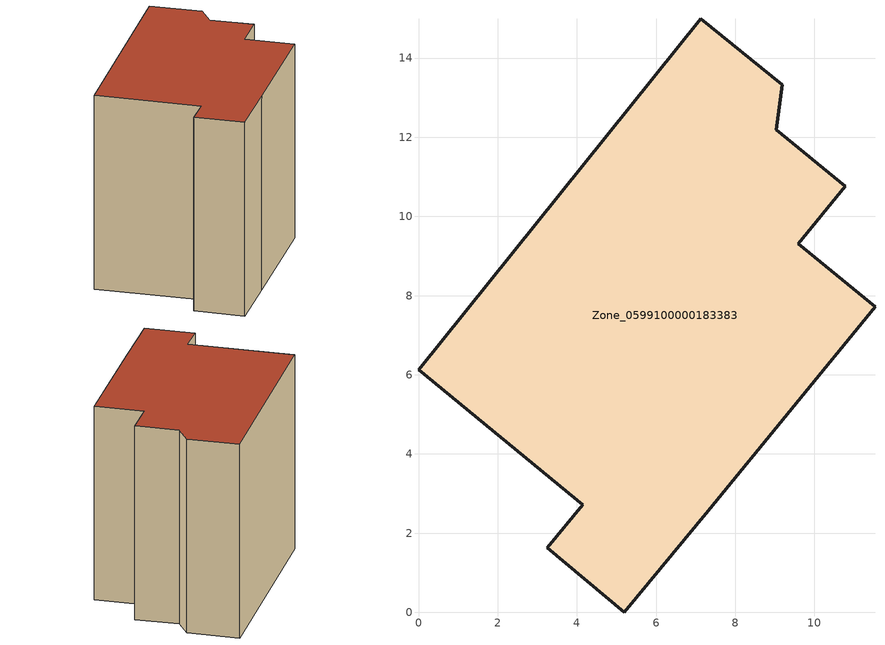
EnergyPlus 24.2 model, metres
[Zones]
Zone_0599100000183383
 floor ground (C_G): 0,6.12 7.13,14.99 9.19,13.32 9.04,12.18 10.78,10.76 9.59,9.31 11.53,7.72 7.32,2.57 5.2,0 3.25,1.63 4.15,2.71 z0
 wall outside (C_F): 10.78,10.76 9.04,12.18 9.19,13.32 7.13,14.99 0,6.12 4.15,2.71 3.25,1.63 5.2,0 7.32,2.57 11.53,7.72 9.59,9.31 10.78,10.76 z0:10.22
 roof outside (C_R): 9.59,9.31 10.78,10.76 9.04,12.18 9.19,13.32 7.13,14.99 0,6.12 4.15,2.71 3.25,1.63 5.2,0 7.32,2.57 11.53,7.72 z10.22
[BUILDING]
Pand.0599100000183383: North Axis=0; Terrain=City; Loads Convergence Tolerance Value=0.04; Temperature Convergence Tolerance Value=0.4; Solar Distribution=FullExterior; Maximum Number of Warmup Days=25; Minimum Number of Warmup Days=1
[Site:Location]
Rotterdam.The.Hague.AP_ZH_NLD Design_Conditions: Latitude=51.96; Longitude=4.45; Time Zone=1; Elevation=-4.5
[SITE:GROUNDTEMPERATURE:BUILDINGSURFACE]
18, 18, 18, 18, 18, 18, 18, 18, 18, 18, 18, 18
[MATERIAL] Thermal Absorptance=0.9; Solar Absorptance=0.7; Visible Absorptance=0.7
Name | Roughness | Thickness | Conductivity | Density | Specific Heat
G.TC.1946 | MediumSmooth | 0.15 | 1 | 540 | 1210
F.TC.1946 | Rough | 0.3 | 0.857143 | 1920 | 840
R.TC.1946 | MediumRough | 0.2 | 0.909091 | 1500 | 1000
[CONSTRUCTION]
C_G: G.TC.1946
C_F: F.TC.1946
C_R: R.TC.1946
[ZONE]
Zone_0599100000183383: Type=1; Multiplier=1; Ceiling Height=Autocalculate; Volume=Autocalculate; Floor Area=autocalculate; Part of Total Floor Area=Yes
[ZONEINFILTRATION:DESIGNFLOWRATE]
Infil_Zone_0599100000183383: Zone or ZoneList or Space or SpaceList=Zone_0599100000183383; Schedule=AlwaysOn; Design Flow Rate Calculation Method=Flow/Area; Flow Rate per Floor Area=0.003; Constant Term Coefficient=1; Temperature Term Coefficient=0; Velocity Term Coefficient=0; Velocity Squared Term Coefficient=0
[HVACTEMPLATE:ZONE:IDEALLOADSAIRSYSTEM]
Zone_0599100000183383: Maximum Heating Supply Air Temperature=50; Minimum Cooling Supply Air Temperature=13; Maximum Heating Supply Air Humidity Ratio=0.0156; Minimum Cooling Supply Air Humidity Ratio=0.0077; Heating Limit=NoLimit; Cooling Limit=NoLimit; Dehumidification Control Type=ConstantSensibleHeatRatio; Cooling Sensible Heat Ratio=0.7; Dehumidification Setpoint=60; Humidification Control Type=None; Humidification Setpoint=30; Outdoor Air Method=None; Outdoor Air Flow Rate per Person=0.00944; Outdoor Air Flow Rate per Zone Floor Area=0; Outdoor Air Flow Rate per Zone=0; Demand Controlled Ventilation Type=None; Outdoor Air Economizer Type=NoEconomizer; Heat Recovery Type=None; Sensible Heat Recovery Effectiveness=0.7; Latent Heat Recovery Effectiveness=0.65
[ZONECONTROL:THERMOSTAT]
ThermostatControl_Zone_0599100000183383: Zone or ZoneList=Zone_0599100000183383; Control Type Schedule=DualSetpointControlType; Control 1=Thermostat_Zone_0599100000183383; Temperature Difference Between Cutout And Setpoint=0
[THERMOSTATSETPOINT:DUALSETPOINT]
Thermostat_Zone_0599100000183383: Heating Setpoint Temperature Schedule=HeatingSetpoint_Zone_0599100000183383; Cooling Setpoint Temperature Schedule=CoolingSetpoint_Zone_0599100000183383
[SCHEDULE:COMPACT]
HeatingSetpoint_Zone_0599100000183383: Through: 12/31, For: AllDays, Until: 24:00, 21
CoolingSetpoint_Zone_0599100000183383: Through: 12/31, For: AllDays, Until: 24:00, 24
DualSetpointControlType: Through: 12/31, For: AllDays, Until: 24:00, 4
AlwaysOn: Through: 12/31, For: AllDays, Until: 24:00, 1
